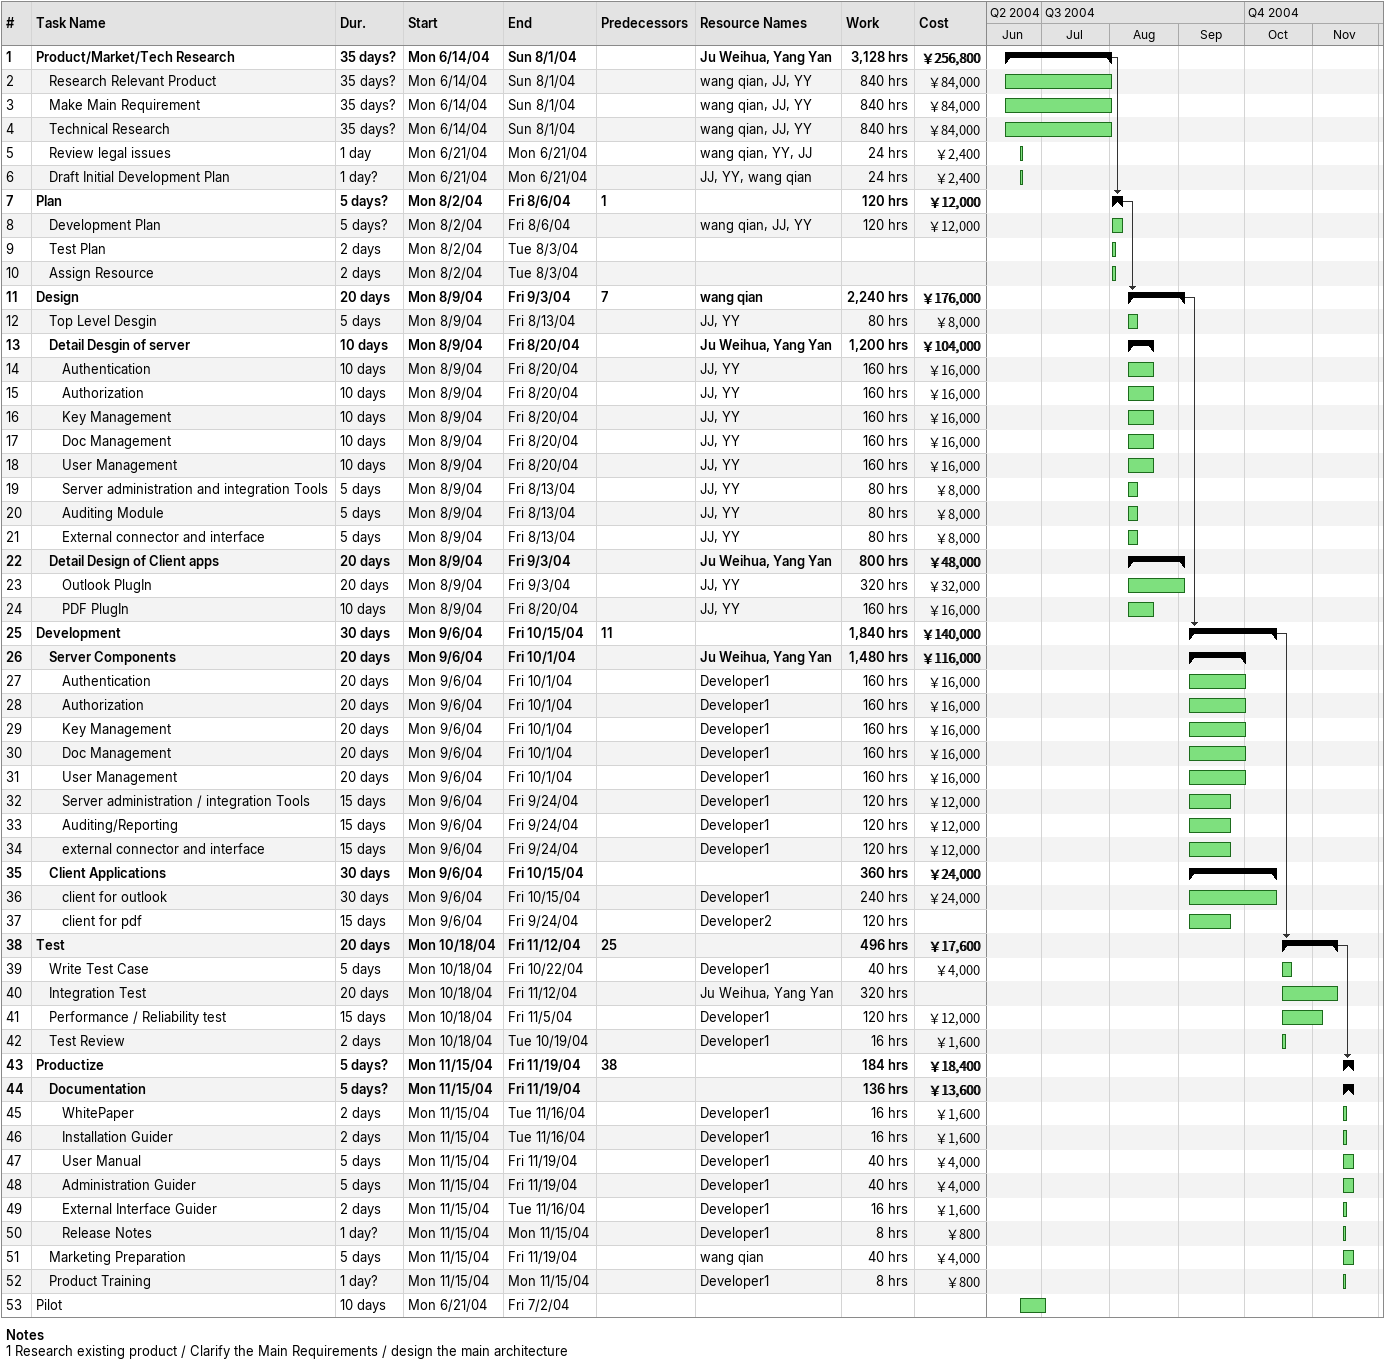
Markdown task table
| ID | Level | Task | Duration | Start | Finish | Predecessors | Resources | Work (h) | Cost (￥) |
|---|---|---|---|---|---|---|---|---|---|
| 1 | 1 | **Product/Market/Tech Research** | 35d? | 2004-06-14 | 2004-08-01 |  | Ju Weihua, Yang Yan | 3128 | 256800 |
| 2 | 2 | Research Relevant Product | 35d? | 2004-06-14 | 2004-08-01 |  | wang qian, JJ, YY | 840 | 84000 |
| 3 | 2 | Make Main Requirement | 35d? | 2004-06-14 | 2004-08-01 |  | wang qian, JJ, YY | 840 | 84000 |
| 4 | 2 | Technical Research | 35d? | 2004-06-14 | 2004-08-01 |  | wang qian, JJ, YY | 840 | 84000 |
| 5 | 2 | Review legal issues | 1d | 2004-06-21 | 2004-06-21 |  | wang qian, YY, JJ | 24 | 2400 |
| 6 | 2 | Draft Initial Development Plan | 1d? | 2004-06-21 | 2004-06-21 |  | JJ, YY, wang qian | 24 | 2400 |
| 7 | 1 | **Plan** | 5d? | 2004-08-02 | 2004-08-06 | 1 |  | 120 | 12000 |
| 8 | 2 | Development Plan | 5d? | 2004-08-02 | 2004-08-06 |  | wang qian, JJ, YY | 120 | 12000 |
| 9 | 2 | Test Plan | 2d | 2004-08-02 | 2004-08-03 |  |  |  |  |
| 10 | 2 | Assign Resource | 2d | 2004-08-02 | 2004-08-03 |  |  |  |  |
| 11 | 1 | **Design** | 20d | 2004-08-09 | 2004-09-03 | 7 | wang qian | 2240 | 176000 |
| 12 | 2 | Top Level Desgin | 5d | 2004-08-09 | 2004-08-13 |  | JJ, YY | 80 | 8000 |
| 13 | 2 | **Detail Desgin of server** | 10d | 2004-08-09 | 2004-08-20 |  | Ju Weihua, Yang Yan | 1200 | 104000 |
| 14 | 3 | Authentication | 10d | 2004-08-09 | 2004-08-20 |  | JJ, YY | 160 | 16000 |
| 15 | 3 | Authorization | 10d | 2004-08-09 | 2004-08-20 |  | JJ, YY | 160 | 16000 |
| 16 | 3 | Key Management | 10d | 2004-08-09 | 2004-08-20 |  | JJ, YY | 160 | 16000 |
| 17 | 3 | Doc Management | 10d | 2004-08-09 | 2004-08-20 |  | JJ, YY | 160 | 16000 |
| 18 | 3 | User Management | 10d | 2004-08-09 | 2004-08-20 |  | JJ, YY | 160 | 16000 |
| 19 | 3 | Server administration and integration Tools | 5d | 2004-08-09 | 2004-08-13 |  | JJ, YY | 80 | 8000 |
| 20 | 3 | Auditing Module | 5d | 2004-08-09 | 2004-08-13 |  | JJ, YY | 80 | 8000 |
| 21 | 3 | External connector and interface | 5d | 2004-08-09 | 2004-08-13 |  | JJ, YY | 80 | 8000 |
| 22 | 2 | **Detail Design of Client apps** | 20d | 2004-08-09 | 2004-09-03 |  | Ju Weihua, Yang Yan | 800 | 48000 |
| 23 | 3 | Outlook PlugIn | 20d | 2004-08-09 | 2004-09-03 |  | JJ, YY | 320 | 32000 |
| 24 | 3 | PDF PlugIn | 10d | 2004-08-09 | 2004-08-20 |  | JJ, YY | 160 | 16000 |
| 25 | 1 | **Development** | 30d | 2004-09-06 | 2004-10-15 | 11 |  | 1840 | 140000 |
| 26 | 2 | **Server Components** | 20d | 2004-09-06 | 2004-10-01 |  | Ju Weihua, Yang Yan | 1480 | 116000 |
| 27 | 3 | Authentication | 20d | 2004-09-06 | 2004-10-01 |  | Developer1 | 160 | 16000 |
| 28 | 3 | Authorization | 20d | 2004-09-06 | 2004-10-01 |  | Developer1 | 160 | 16000 |
| 29 | 3 | Key Management | 20d | 2004-09-06 | 2004-10-01 |  | Developer1 | 160 | 16000 |
| 30 | 3 | Doc Management | 20d | 2004-09-06 | 2004-10-01 |  | Developer1 | 160 | 16000 |
| 31 | 3 | User Management | 20d | 2004-09-06 | 2004-10-01 |  | Developer1 | 160 | 16000 |
| 32 | 3 | Server administration / integration Tools | 15d | 2004-09-06 | 2004-09-24 |  | Developer1 | 120 | 12000 |
| 33 | 3 | Auditing/Reporting | 15d | 2004-09-06 | 2004-09-24 |  | Developer1 | 120 | 12000 |
| 34 | 3 | external connector and interface | 15d | 2004-09-06 | 2004-09-24 |  | Developer1 | 120 | 12000 |
| 35 | 2 | **Client Applications** | 30d | 2004-09-06 | 2004-10-15 |  |  | 360 | 24000 |
| 36 | 3 | client for outlook | 30d | 2004-09-06 | 2004-10-15 |  | Developer1 | 240 | 24000 |
| 37 | 3 | client for pdf | 15d | 2004-09-06 | 2004-09-24 |  | Developer2 | 120 |  |
| 38 | 1 | **Test** | 20d | 2004-10-18 | 2004-11-12 | 25 |  | 496 | 17600 |
| 39 | 2 | Write Test Case | 5d | 2004-10-18 | 2004-10-22 |  | Developer1 | 40 | 4000 |
| 40 | 2 | Integration Test | 20d | 2004-10-18 | 2004-11-12 |  | Ju Weihua, Yang Yan | 320 |  |
| 41 | 2 | Performance / Reliability test | 15d | 2004-10-18 | 2004-11-05 |  | Developer1 | 120 | 12000 |
| 42 | 2 | Test Review | 2d | 2004-10-18 | 2004-10-19 |  | Developer1 | 16 | 1600 |
| 43 | 1 | **Productize** | 5d? | 2004-11-15 | 2004-11-19 | 38 |  | 184 | 18400 |
| 44 | 2 | **Documentation** | 5d? | 2004-11-15 | 2004-11-19 |  |  | 136 | 13600 |
| 45 | 3 | WhitePaper | 2d | 2004-11-15 | 2004-11-16 |  | Developer1 | 16 | 1600 |
| 46 | 3 | Installation Guider | 2d | 2004-11-15 | 2004-11-16 |  | Developer1 | 16 | 1600 |
| 47 | 3 | User Manual | 5d | 2004-11-15 | 2004-11-19 |  | Developer1 | 40 | 4000 |
| 48 | 3 | Administration Guider | 5d | 2004-11-15 | 2004-11-19 |  | Developer1 | 40 | 4000 |
| 49 | 3 | External Interface Guider | 2d | 2004-11-15 | 2004-11-16 |  | Developer1 | 16 | 1600 |
| 50 | 3 | Release Notes | 1d? | 2004-11-15 | 2004-11-15 |  | Developer1 | 8 | 800 |
| 51 | 2 | Marketing Preparation | 5d | 2004-11-15 | 2004-11-19 |  | wang qian | 40 | 4000 |
| 52 | 2 | Product Training | 1d? | 2004-11-15 | 2004-11-15 |  | Developer1 | 8 | 800 |
| 53 | 1 | Pilot | 10d | 2004-06-21 | 2004-07-02 |  |  |  |  |

Notes
- 1: Research existing product / Clarify the Main Requirements / design the main architecture
